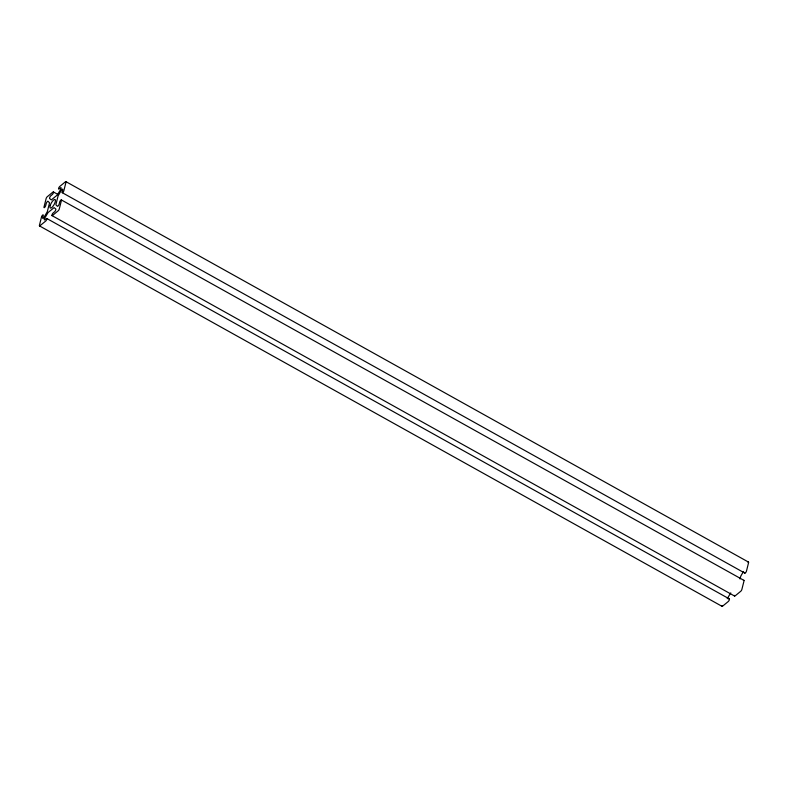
<?xml version="1.0" encoding="UTF-8"?>
<svg xmlns="http://www.w3.org/2000/svg" width="788" height="788" viewBox="0 0 788 788"><rect width="100%" height="100%" fill="white"/><g stroke="black" fill="none" stroke-linecap="round" stroke-linejoin="round"><path stroke-width="1.18" d="M740.001 578.963L740.848 575.969L743.527 571.448M727.245 598.703L730.328 593.551A1.606 0.522 -60.9 0 1 730.791 592.911M747.979 562.258L748.216 562.09A1.606 0.522 -60.9 0 1 748.551 562.77L746.492 571.034A1.606 0.522 -60.9 0 1 745.33 572.975A1.606 0.522 -60.9 0 1 744.788 572.433M65.926 181.644L748.521 562.1M62.222 192.656L744.818 573.103M53.417 191.947L57.711 194.341M61.356 199.925L743.951 580.382M51.998 215.607L734.583 596.053M46.788 218.483L729.373 598.929M39.479 225.9L722.074 606.356M743.439 580.51A1.606 0.522 -60.9 0 1 743.98 581.051L741.813 589.651A1.606 0.522 -60.9 0 1 740.759 591.256L735.096 595.915A1.606 0.522 -60.9 0 1 734.554 595.383M728.861 599.067A1.606 0.522 -60.9 0 1 729.402 599.609A1.606 0.522 -60.9 0 1 728.24 601.549L722.369 606.356A1.606 0.522 -60.9 0 1 722.044 605.676M50.205 205.619L49.989 206.554A4.886 1.586 -60.9 0 0 51.584 207.668L52.254 207.096A4.886 1.586 -60.9 0 0 55.199 201.935L55.416 200.989A4.886 1.586 -60.9 0 0 53.82 199.886L53.16 200.457A4.886 1.586 -60.9 0 0 50.196 205.609M41.508 216.966L39.449 225.23A1.606 0.522 -60.9 0 0 39.784 225.91L45.655 221.103A1.606 0.522 -60.9 0 0 46.817 219.153A1.606 0.522 -60.9 0 0 46.275 218.621L44.729 219.882A1.842 0.601 -60.9 0 1 44.66 218.256L47.743 213.105A1.606 0.522 -60.9 0 1 48.432 212.238L54.106 207.618L55.859 209.047A1.842 0.601 -60.9 0 1 54.727 211.667L53.131 212.987A1.606 0.522 -60.9 0 0 51.969 214.927A1.606 0.522 -60.9 0 0 52.51 215.469L58.174 210.8A1.606 0.522 -60.9 0 0 59.218 209.204L61.385 200.605A1.606 0.522 -60.9 0 0 60.843 200.063A1.606 0.522 -60.9 0 0 59.681 202.004L59.12 204.259A1.842 0.601 -60.9 0 1 57.445 206.338L56.017 204.9A1.606 0.522 -60.9 0 1 55.987 204.22L58.095 195.887L61.543 189.977A1.842 0.601 -60.9 0 1 62.774 189.652L62.193 191.986A1.606 0.522 -60.9 0 0 62.735 192.528A1.606 0.522 -60.9 0 0 63.897 190.578L65.956 182.323A1.606 0.522 -60.9 0 0 65.631 181.644L59.76 186.451A1.606 0.522 -60.9 0 0 58.598 188.391A1.606 0.522 -60.9 0 0 59.139 188.933L60.676 187.672A1.842 0.601 -60.9 0 1 60.755 189.297L57.672 194.449A1.606 0.522 -60.9 0 1 56.972 195.306L51.299 199.935L49.555 198.497A1.842 0.601 -60.9 0 1 50.688 195.887L52.284 194.567A1.606 0.522 -60.9 0 0 53.446 192.617A1.606 0.522 -60.9 0 0 52.904 192.085L47.241 196.744A1.606 0.522 -60.9 0 0 46.187 198.349L44.02 206.948A1.606 0.522 -60.9 0 0 44.561 207.49A1.606 0.522 -60.9 0 0 45.724 205.54L46.295 203.294A1.842 0.601 -60.9 0 1 47.96 201.216L49.398 202.654A1.606 0.522 -60.9 0 1 49.427 203.324L47.31 211.667L43.872 217.577A1.842 0.601 -60.9 0 1 42.631 217.892L43.212 215.567A1.606 0.522 -60.9 0 0 42.67 215.026A1.606 0.522 -60.9 0 0 41.508 216.966"/></g></svg>
